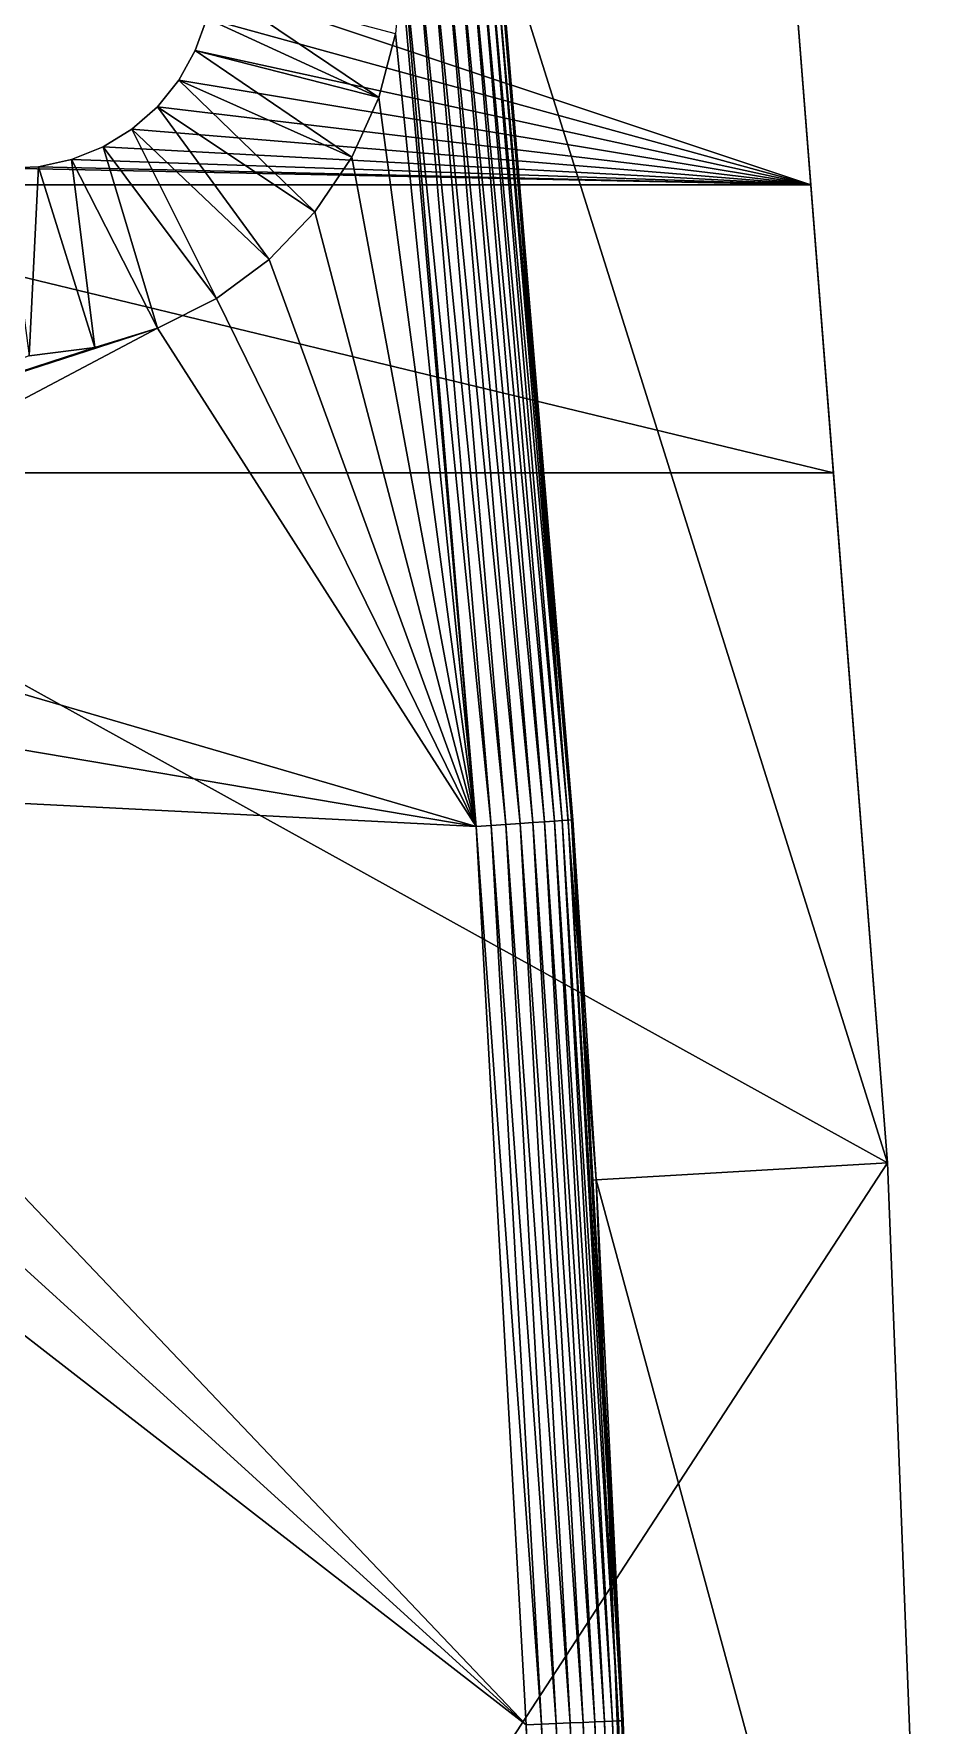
# Model space of a CAD drawing. Header units: millimetres. Extents: x 0 to 86.3, y 0 to 63.6.
# Drawn here: x 78.9 to 86.29, y 42.78 to 56.61 of the extents above; entities that cross this region are included whole.
import ezdxf

# ---------------------------------------------------------------- set-up
doc = ezdxf.new("R2010")
doc.units = ezdxf.units.MM
doc.layers.get('0').update_dxf_attribs({"color": 132, "linetype": 'CONTINUOUS'})

msp = doc.modelspace()

# ---------------------------------------------------------------- linework, layer by layer
at = {"invisible_edges": 16}
for points in [[(85.258, 55.378), (80.364, 57.011), (85.071, 57.77)], [(82.695, 57.537, 7.137), (85.885, 47.378, 7.137), (85.071, 57.77, 7.137)], [(85.258, 55.378), (85.071, 57.77), (85.071, 57.77, 7.137)], [(85.885, 47.378, 7.137), (85.885, 47.378), (85.071, 57.77, 7.137)], [(85.071, 57.77, 7.137), (85.885, 47.378), (85.443, 53.022)], [(85.071, 57.77, 7.137), (85.443, 53.022), (85.258, 55.378)], [(82.644, 50.137, 3.972), (82.028, 57.471, 3.972), (81.905, 57.459, 3.962)], [(81.907, 57.15, 3.962), (82.52, 50.128, 3.962), (81.905, 57.459, 3.962)], [(82.644, 50.137, 3.972), (81.905, 57.459, 3.962), (82.52, 50.128, 3.962)], [(82.765, 50.145, 4.001), (82.149, 57.483, 4.001), (82.028, 57.471, 3.972)], [(82.765, 50.145, 4.001), (82.028, 57.471, 3.972), (82.644, 50.137, 3.972)], [(82.88, 50.153, 4.049), (82.263, 57.494, 4.049), (82.149, 57.483, 4.001)], [(82.88, 50.153, 4.049), (82.149, 57.483, 4.001), (82.765, 50.145, 4.001)], [(82.986, 50.161, 4.114), (82.369, 57.505, 4.114), (82.263, 57.494, 4.049)], [(82.986, 50.161, 4.114), (82.263, 57.494, 4.049), (82.88, 50.153, 4.049)], [(83.08, 50.167, 4.195), (82.463, 57.514, 4.195), (82.369, 57.505, 4.114)], [(83.08, 50.167, 4.195), (82.369, 57.505, 4.114), (82.986, 50.161, 4.114)], [(82.463, 57.514, 4.195), (83.161, 50.173, 4.29), (82.544, 57.522, 4.29)], [(83.08, 50.167, 4.195), (83.161, 50.173, 4.29), (82.463, 57.514, 4.195)], [(82.544, 57.522, 4.29), (83.226, 50.177, 4.396), (82.609, 57.528, 4.396)], [(82.544, 57.522, 4.29), (83.161, 50.173, 4.29), (83.226, 50.177, 4.396)], [(82.609, 57.528, 4.396), (83.273, 50.181, 4.511), (82.656, 57.533, 4.511)], [(82.609, 57.528, 4.396), (83.226, 50.177, 4.396), (83.273, 50.181, 4.511)], [(82.656, 57.533, 4.511), (83.302, 50.183, 4.632), (82.685, 57.536, 4.632)], [(82.656, 57.533, 4.511), (83.273, 50.181, 4.511), (83.302, 50.183, 4.632)], [(82.685, 57.536, 4.632), (83.312, 50.183, 4.756), (82.695, 57.537, 4.756)], [(82.685, 57.536, 4.632), (83.302, 50.183, 4.632), (83.312, 50.183, 4.756)], [(83.502, 47.238, 7.137), (85.885, 47.378, 7.137), (82.695, 57.537, 7.137)], [(82.695, 57.537, 7.137), (82.695, 57.537, 4.756), (83.502, 47.238, 7.137)], [(83.502, 47.238, 7.137), (82.695, 57.537, 4.756), (83.312, 50.183, 4.756)], [(81.861, 56.613, 3.962), (82.52, 50.128, 3.962), (81.907, 57.15, 3.962)], [(85.258, 55.378), (80.317, 56.737), (80.364, 57.011)], [(80.364, 57.011, 3.175), (80.317, 56.737, 3.175), (81.725, 56.092, 3.175)], [(81.861, 56.613, 3.175), (80.364, 57.011, 3.175), (81.725, 56.092, 3.175)], [(80.317, 56.737, 3.175), (80.317, 56.737), (80.224, 56.475)], [(80.317, 56.737, 3.175), (80.224, 56.475), (80.224, 56.475, 3.175)], [(80.224, 56.475), (80.317, 56.737), (85.258, 55.378)], [(81.725, 56.092, 3.175), (80.317, 56.737, 3.175), (80.224, 56.475, 3.175)], [(82.52, 50.128, 3.962), (81.861, 56.613, 3.962), (81.725, 56.092, 3.962)], [(81.725, 56.092, 3.175), (81.725, 56.092, 3.962), (81.861, 56.613, 3.962)], [(81.725, 56.092, 3.175), (81.861, 56.613, 3.962), (81.861, 56.613, 3.175)], [(80.224, 56.475, 3.175), (80.224, 56.475), (80.089, 56.233)], [(80.224, 56.475, 3.175), (80.089, 56.233), (80.089, 56.233, 3.175)], [(80.224, 56.475), (85.258, 55.378), (80.089, 56.233)], [(81.503, 55.602, 3.175), (80.224, 56.475, 3.175), (80.089, 56.233, 3.175)], [(81.725, 56.092, 3.175), (80.224, 56.475, 3.175), (81.503, 55.602, 3.175)], [(80.089, 56.233, 3.175), (80.089, 56.233), (79.914, 56.016)], [(80.089, 56.233, 3.175), (79.914, 56.016), (79.914, 56.016, 3.175)], [(80.089, 56.233), (85.258, 55.378), (79.914, 56.016)], [(81.202, 55.155, 3.175), (80.089, 56.233, 3.175), (79.914, 56.016, 3.175)], [(81.503, 55.602, 3.175), (80.089, 56.233, 3.175), (81.202, 55.155, 3.175)], [(81.725, 56.092, 3.962), (81.503, 55.602, 3.962), (82.52, 50.128, 3.962)], [(81.503, 55.602, 3.175), (81.503, 55.602, 3.962), (81.725, 56.092, 3.962)], [(81.503, 55.602, 3.175), (81.725, 56.092, 3.962), (81.725, 56.092, 3.175)], [(79.914, 56.016, 3.175), (79.914, 56.016), (79.706, 55.833)], [(79.914, 56.016, 3.175), (79.706, 55.833), (79.706, 55.833, 3.175)], [(85.258, 55.378), (79.706, 55.833), (79.914, 56.016)], [(80.829, 54.767, 3.175), (79.914, 56.016, 3.175), (79.706, 55.833, 3.175)], [(81.202, 55.155, 3.175), (79.914, 56.016, 3.175), (80.829, 54.767, 3.175)], [(79.706, 55.833, 3.175), (79.706, 55.833), (79.469, 55.687)], [(79.706, 55.833, 3.175), (79.469, 55.687), (79.469, 55.687, 3.175)], [(85.258, 55.378), (79.469, 55.687), (79.706, 55.833)], [(80.396, 54.446, 3.175), (79.706, 55.833, 3.175), (79.469, 55.687, 3.175)], [(80.829, 54.767, 3.175), (79.706, 55.833, 3.175), (80.396, 54.446, 3.175)], [(79.469, 55.687, 3.175), (79.469, 55.687), (79.211, 55.584)], [(79.469, 55.687, 3.175), (79.211, 55.584), (79.211, 55.584, 3.175)], [(79.211, 55.584), (79.469, 55.687), (85.258, 55.378)], [(79.915, 54.204, 3.175), (79.469, 55.687, 3.175), (79.211, 55.584, 3.175)], [(80.396, 54.446, 3.175), (79.469, 55.687, 3.175), (79.915, 54.204, 3.175)], [(85.258, 55.378), (75.69, 55.378), (78.662, 55.513)], [(78.94, 55.525, 3.175), (78.94, 55.525), (78.662, 55.513)], [(78.94, 55.525, 3.175), (78.662, 55.513), (78.662, 55.513, 3.175)], [(85.258, 55.378), (78.662, 55.513), (78.94, 55.525)], [(78.866, 53.978, 3.175), (78.94, 55.525, 3.175), (78.662, 55.513, 3.175)], [(79.401, 54.046, 3.175), (78.94, 55.525, 3.175), (78.866, 53.978, 3.175)], [(79.211, 55.584, 3.175), (79.211, 55.584), (78.94, 55.525)], [(79.211, 55.584, 3.175), (78.94, 55.525), (78.94, 55.525, 3.175)], [(78.94, 55.525), (79.211, 55.584), (85.258, 55.378)], [(79.401, 54.046, 3.175), (79.211, 55.584, 3.175), (78.94, 55.525, 3.175)], [(79.915, 54.204, 3.175), (79.211, 55.584, 3.175), (79.401, 54.046, 3.175)], [(82.52, 50.128, 3.962), (81.503, 55.602, 3.962), (81.202, 55.155, 3.962)], [(81.202, 55.155, 3.175), (81.202, 55.155, 3.962), (81.503, 55.602, 3.962)], [(81.202, 55.155, 3.175), (81.503, 55.602, 3.962), (81.503, 55.602, 3.175)], [(85.443, 53.022), (75.69, 53.022), (75.69, 55.378)], [(85.443, 53.022), (75.69, 55.378), (85.258, 55.378)], [(82.52, 50.128, 3.962), (81.202, 55.155, 3.962), (80.829, 54.767, 3.962)], [(80.829, 54.767, 3.175), (80.829, 54.767, 3.962), (81.202, 55.155, 3.962)], [(80.829, 54.767, 3.175), (81.202, 55.155, 3.962), (81.202, 55.155, 3.175)], [(80.396, 54.446, 3.962), (82.52, 50.128, 3.962), (80.829, 54.767, 3.962)], [(80.396, 54.446, 3.175), (80.396, 54.446, 3.962), (80.829, 54.767, 3.962)], [(80.396, 54.446, 3.175), (80.829, 54.767, 3.962), (80.829, 54.767, 3.175)], [(79.915, 54.204, 3.962), (82.52, 50.128, 3.962), (80.396, 54.446, 3.962)], [(79.915, 54.204, 3.175), (79.915, 54.204, 3.962), (80.396, 54.446, 3.962)], [(79.915, 54.204, 3.175), (80.396, 54.446, 3.962), (80.396, 54.446, 3.175)], [(79.915, 54.204, 3.962), (79.401, 54.046, 3.962), (75.812, 52.876, 3.962)], [(75.812, 52.876, 3.962), (75.88, 52.07, 3.962), (79.915, 54.204, 3.962)], [(79.915, 54.204, 3.962), (75.88, 52.07, 3.962), (82.52, 50.128, 3.962)], [(79.401, 54.046, 3.175), (79.401, 54.046, 3.962), (79.915, 54.204, 3.962)], [(79.401, 54.046, 3.175), (79.915, 54.204, 3.962), (79.915, 54.204, 3.175)], [(75.812, 52.876, 3.962), (79.401, 54.046, 3.962), (78.866, 53.978, 3.962)], [(78.866, 53.978, 3.175), (78.866, 53.978, 3.962), (79.401, 54.046, 3.962)], [(78.866, 53.978, 3.175), (79.401, 54.046, 3.962), (79.401, 54.046, 3.175)], [(85.885, 47.378), (75.69, 31.75), (75.69, 53.022)], [(85.885, 47.378), (75.69, 53.022), (85.443, 53.022)], [(75.88, 52.07, 3.962), (75.812, 51.264, 3.962), (82.52, 50.128, 3.962)], [(82.52, 50.128, 3.962), (75.812, 51.264, 3.962), (75.608, 50.481, 3.962)], [(75.608, 50.481, 3.962), (75.275, 49.744, 3.962), (82.931, 42.783, 3.962)], [(82.52, 50.128, 3.962), (75.608, 50.481, 3.962), (82.931, 42.783, 3.962)], [(83.055, 42.788, 3.972), (82.644, 50.137, 3.972), (82.52, 50.128, 3.962)], [(83.055, 42.788, 3.972), (82.52, 50.128, 3.962), (82.931, 42.783, 3.962)], [(83.176, 42.793, 4.001), (82.765, 50.145, 4.001), (82.644, 50.137, 3.972)], [(83.176, 42.793, 4.001), (82.644, 50.137, 3.972), (83.055, 42.788, 3.972)], [(83.291, 42.798, 4.049), (82.88, 50.153, 4.049), (82.765, 50.145, 4.001)], [(83.291, 42.798, 4.049), (82.765, 50.145, 4.001), (83.176, 42.793, 4.001)], [(83.397, 42.802, 4.114), (82.986, 50.161, 4.114), (82.88, 50.153, 4.049)], [(83.397, 42.802, 4.114), (82.88, 50.153, 4.049), (83.291, 42.798, 4.049)], [(83.492, 42.806, 4.195), (83.08, 50.167, 4.195), (82.986, 50.161, 4.114)], [(83.492, 42.806, 4.195), (82.986, 50.161, 4.114), (83.397, 42.802, 4.114)], [(83.572, 42.809, 4.29), (83.161, 50.173, 4.29), (83.08, 50.167, 4.195)], [(83.572, 42.809, 4.29), (83.08, 50.167, 4.195), (83.492, 42.806, 4.195)], [(83.161, 50.173, 4.29), (83.637, 42.812, 4.396), (83.226, 50.177, 4.396)], [(83.572, 42.809, 4.29), (83.637, 42.812, 4.396), (83.161, 50.173, 4.29)], [(83.226, 50.177, 4.396), (83.685, 42.814, 4.511), (83.273, 50.181, 4.511)], [(83.226, 50.177, 4.396), (83.637, 42.812, 4.396), (83.685, 42.814, 4.511)], [(83.273, 50.181, 4.511), (83.714, 42.815, 4.632), (83.302, 50.183, 4.632)], [(83.273, 50.181, 4.511), (83.685, 42.814, 4.511), (83.714, 42.815, 4.632)], [(83.302, 50.183, 4.632), (83.714, 42.815, 4.632), (83.477, 47.236, 4.756)], [(83.302, 50.183, 4.632), (83.477, 47.236, 4.756), (83.312, 50.183, 4.756)], [(83.312, 50.183, 4.756), (83.477, 47.236, 4.756), (83.502, 47.238, 7.137)], [(82.931, 42.783, 3.962), (75.275, 49.744, 3.962), (74.822, 49.074, 3.962)], [(74.822, 49.074, 3.962), (74.262, 48.49, 3.962), (83.136, 35.428, 3.962)], [(82.931, 42.783, 3.962), (74.822, 49.074, 3.962), (83.136, 35.428, 3.962)], [(83.136, 35.428, 3.962), (74.262, 48.49, 3.962), (73.612, 48.009, 3.962)], [(83.136, 28.072, 3.962), (73.612, 48.009, 3.962), (72.89, 47.645, 3.962)], [(83.136, 35.428, 3.962), (73.612, 48.009, 3.962), (83.136, 28.072, 3.962)], [(72.89, 47.645, 3.962), (72.116, 47.408, 3.962), (82.52, 13.372, 3.962)], [(83.136, 28.072, 3.962), (72.89, 47.645, 3.962), (82.931, 20.717, 3.962)], [(82.931, 20.717, 3.962), (72.89, 47.645, 3.962), (82.52, 13.372, 3.962)], [(72.116, 47.408, 3.962), (74.262, 15.01, 3.962), (82.52, 13.372, 3.962)], [(86.292, 36.962), (75.69, 31.75), (85.885, 47.378)], [(83.502, 47.238, 7.137), (86.292, 36.962, 7.137), (85.885, 47.378, 7.137)], [(85.885, 47.378), (85.885, 47.378, 7.137), (86.292, 36.962, 7.137)], [(86.292, 36.962, 7.137), (86.292, 36.962), (85.885, 47.378)], [(83.502, 47.238, 7.137), (83.477, 47.236, 4.756), (83.724, 42.816, 4.756)], [(83.714, 42.815, 4.632), (83.724, 42.816, 4.756), (83.477, 47.236, 4.756)], [(83.905, 36.915, 7.137), (86.292, 36.962, 7.137), (83.502, 47.238, 7.137)], [(83.502, 47.238, 7.137), (83.724, 42.816, 4.756), (83.905, 36.915, 7.137)], [(83.26, 35.43, 3.972), (83.055, 42.788, 3.972), (82.931, 42.783, 3.962)], [(83.26, 35.43, 3.972), (82.931, 42.783, 3.962), (83.136, 35.428, 3.962)], [(83.381, 35.432, 4.001), (83.176, 42.793, 4.001), (83.055, 42.788, 3.972)], [(83.381, 35.432, 4.001), (83.055, 42.788, 3.972), (83.26, 35.43, 3.972)], [(83.497, 35.433, 4.049), (83.291, 42.798, 4.049), (83.176, 42.793, 4.001)], [(83.497, 35.433, 4.049), (83.176, 42.793, 4.001), (83.381, 35.432, 4.001)], [(83.603, 35.435, 4.114), (83.397, 42.802, 4.114), (83.291, 42.798, 4.049)], [(83.603, 35.435, 4.114), (83.291, 42.798, 4.049), (83.497, 35.433, 4.049)], [(83.697, 35.436, 4.195), (83.492, 42.806, 4.195), (83.397, 42.802, 4.114)], [(83.697, 35.436, 4.195), (83.397, 42.802, 4.114), (83.603, 35.435, 4.114)], [(83.778, 35.437, 4.29), (83.572, 42.809, 4.29), (83.492, 42.806, 4.195)], [(83.778, 35.437, 4.29), (83.492, 42.806, 4.195), (83.697, 35.436, 4.195)], [(83.843, 35.438, 4.396), (83.637, 42.812, 4.396), (83.572, 42.809, 4.29)], [(83.843, 35.438, 4.396), (83.572, 42.809, 4.29), (83.778, 35.437, 4.29)], [(83.891, 35.439, 4.511), (83.685, 42.814, 4.511), (83.637, 42.812, 4.396)], [(83.843, 35.438, 4.396), (83.891, 35.439, 4.511), (83.637, 42.812, 4.396)], [(83.92, 35.439, 4.632), (83.714, 42.815, 4.632), (83.685, 42.814, 4.511)], [(83.891, 35.439, 4.511), (83.92, 35.439, 4.632), (83.685, 42.814, 4.511)], [(83.714, 42.815, 4.632), (83.889, 36.915, 4.756), (83.724, 42.816, 4.756)], [(83.92, 35.439, 4.632), (83.889, 36.915, 4.756), (83.714, 42.815, 4.632)], [(83.724, 42.816, 4.756), (83.889, 36.915, 4.756), (83.905, 36.915, 7.137)]]:
    msp.add_3dface(points, dxfattribs=at)

doc.saveas('drawing.dxf')
